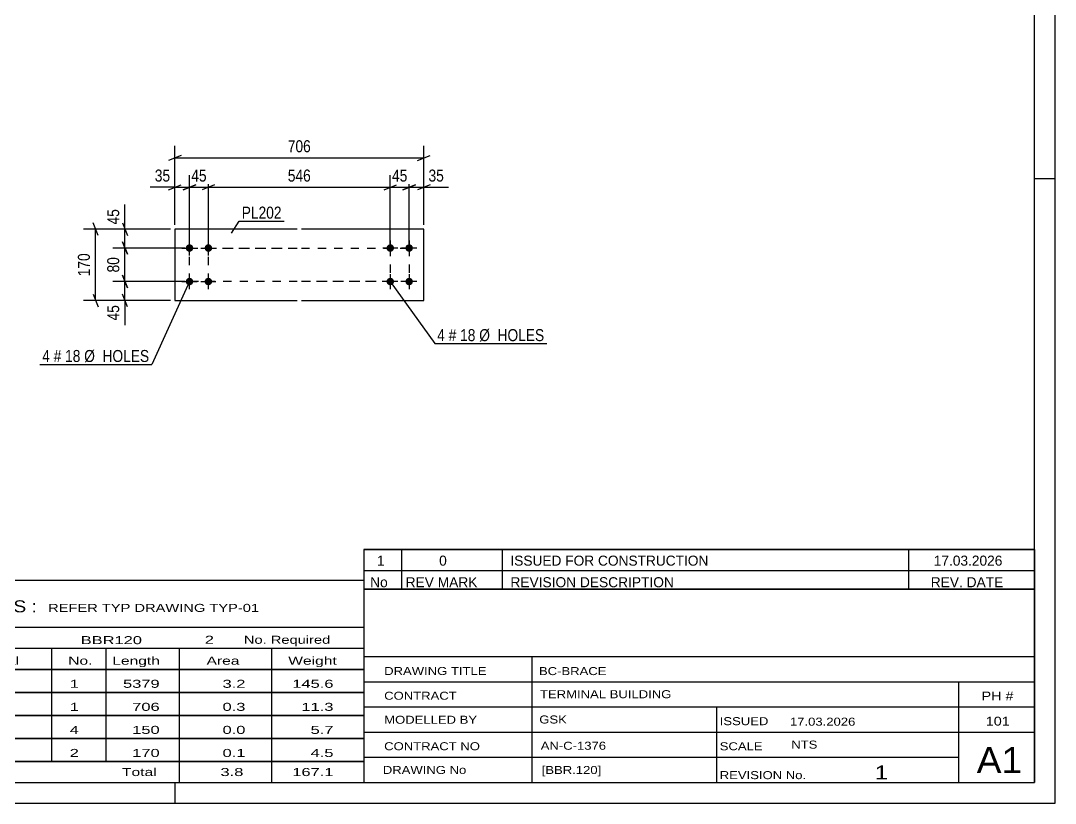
# Model space of a CAD drawing. Header units: millimetres. Extents: x 0 to 594, y 0 to 420.
# Drawn here: x 347.2 to 594, y 0 to 186.7 of the extents above; entities that cross this region are included whole.
import ezdxf

# ---------------------------------------------------------------- set-up
doc = ezdxf.new("R2010")
doc.units = ezdxf.units.MM
doc.linetypes.add('DXK_LINE_DOT2', pattern=[3.9198, 1.9599, -1.9599])
doc.styles.add('Arial Narrow', font='ARIALN.TTF', dxfattribs={"height": 0.2})

# ---------------------------------------------------------------- blocks, each defined once
blk = doc.blocks.new('Unknown-580610186-1130')
at = {"color": 5, "linetype": 'Continuous'}
for p, q in [((594, 0), (594, 420)), ((589, 5), (589, 415)), ((594, 149), (589, 149)), ((5, 5), (589, 5)), ((384, 0), (384, 5)), ((0, 0), (594, 0))]:
    blk.add_line(p, q, dxfattribs=at)
blk = doc.blocks.new('Part-580610186-3794 - 3793')
at = {"color": 2, "linetype": 'Continuous'}
for p, q in [((413.14, 136.97), (383.94, 136.97)), ((383.94, 136.97), (383.94, 119.97)), ((443.34, 136.97), (414.14, 136.97)), ((443.34, 119.97), (443.34, 136.97)), ((383.94, 119.97), (413.14, 119.97)), ((414.14, 119.97), (443.34, 119.97))]:
    blk.add_line(p, q, dxfattribs=at)
blk = doc.blocks.new('Bolt-580610186-3795 - 3793')
at = {"linetype": 'Continuous'}
for points in [[(435.34, 131.57, -1), (435.34, 133.37, -1)], [(439.84, 131.57, -1), (439.84, 133.37, -1)], [(435.34, 123.57, -1), (435.34, 125.37, -1)], [(439.84, 123.57, -1), (439.84, 125.37, -1)]]:
    blk.add_hatch(color=1, dxfattribs=at).paths.add_polyline_path(points)
at = {"color": 1, "linetype": 'Continuous'}
for p, q in [((435.34, 134.27), (435.34, 130.67)), ((439.84, 134.27), (439.84, 130.67)), ((437.14, 132.47), (433.54, 132.47)), ((441.64, 132.47), (438.04, 132.47)), ((435.34, 126.27), (435.34, 122.67)), ((439.84, 126.27), (439.84, 122.67)), ((437.14, 124.47), (433.54, 124.47)), ((441.64, 124.47), (438.04, 124.47))]:
    blk.add_line(p, q, dxfattribs=at)
blk = doc.blocks.new('Bolt-580610186-3796 - 3793')
at = {"linetype": 'Continuous'}
for points in [[(387.44, 133.37, -1), (387.44, 131.57, -1)], [(391.94, 133.37, -1), (391.94, 131.57, -1)], [(387.44, 125.37, -1), (387.44, 123.57, -1)], [(391.94, 125.37, -1), (391.94, 123.57, -1)]]:
    blk.add_hatch(color=1, dxfattribs=at).paths.add_polyline_path(points)
at = {"color": 1, "linetype": 'Continuous'}
for p, q in [((387.44, 130.67), (387.44, 134.27)), ((391.94, 130.67), (391.94, 134.27)), ((385.64, 132.47), (389.24, 132.47)), ((390.14, 132.47), (393.74, 132.47)), ((387.44, 122.67), (387.44, 126.27)), ((391.94, 122.67), (391.94, 126.27)), ((385.64, 124.47), (389.24, 124.47)), ((390.14, 124.47), (393.74, 124.47))]:
    blk.add_line(p, q, dxfattribs=at)
blk = doc.blocks.new('Rectangle-580610186-4024 - 3793')
at = {"color": 1, "linetype": 'DXK_LINE_DOT2'}
for p, q in [((387.44, 132.47), (413.14, 132.47)), ((387.44, 124.47), (387.44, 132.47)), ((414.14, 132.47), (439.84, 132.47)), ((439.84, 132.47), (439.84, 124.47)), ((413.14, 124.47), (387.44, 124.47)), ((439.84, 124.47), (414.14, 124.47))]:
    blk.add_line(p, q, dxfattribs=at)
blk = doc.blocks.new('Rectangle-580610186-4034 - 3793')
at = {"color": 1, "linetype": 'DXK_LINE_DOT2'}
for p, q in [((391.94, 132.47), (413.14, 132.47)), ((391.94, 124.47), (391.94, 132.47)), ((414.14, 132.47), (435.34, 132.47)), ((435.34, 132.47), (435.34, 124.47)), ((413.14, 124.47), (391.94, 124.47)), ((435.34, 124.47), (414.14, 124.47))]:
    blk.add_line(p, q, dxfattribs=at)
blk = doc.blocks.new('StraightDimension-580610186-3801 - 3793')
at = {"color": 7, "linetype": 'Continuous'}
for p, q in [((439.84, 133.47), (439.84, 149.82)), ((443.34, 137.97), (443.34, 149.82)), ((438.34, 146.37), (441.34, 147.57)), ((439.84, 146.97), (443.34, 146.97)), ((444.84, 147.57), (441.84, 146.37))]:
    blk.add_line(p, q, dxfattribs=at)
at = {"color": 0}
blk.add_wipeout([(448.72, 147.72), (448.72, 151.92), (443.86, 151.92), (443.86, 147.72)], dxfattribs=at)
at = {"color": 7, "linetype": 'Continuous'}
blk.add_line((443.34, 146.97), (449.24, 146.97), dxfattribs=at)
blk.add_line((443.34, 146.97), (449.24, 146.97), dxfattribs=at)
at = {"color": 3, "style": 'Arial Narrow'}
blk.add_text('35', height=2.863, dxfattribs=at).set_placement((444.46, 148.32))
blk = doc.blocks.new('StraightDimension-580610186-3802 - 3793')
at = {"color": 7, "linetype": 'Continuous'}
for p, q in [((435.34, 133.47), (435.34, 149.82)), ((439.84, 133.47), (439.84, 149.82)), ((433.84, 146.37), (436.84, 147.57)), ((435.34, 146.97), (439.84, 146.97)), ((441.34, 147.57), (438.34, 146.37))]:
    blk.add_line(p, q, dxfattribs=at)
at = {"color": 0}
blk.add_wipeout([(440.01, 147.72), (440.01, 151.92), (435.16, 151.92), (435.16, 147.72)], dxfattribs=at)
at = {"color": 3, "style": 'Arial Narrow'}
blk.add_text('45', height=2.863, dxfattribs=at).set_placement((435.76, 148.32))
blk = doc.blocks.new('StraightDimension-580610186-3803 - 3793')
at = {"color": 7, "linetype": 'Continuous'}
for p, q in [((391.94, 133.47), (391.94, 149.82)), ((435.34, 133.47), (435.34, 149.82)), ((393.44, 147.57), (390.44, 146.37)), ((391.94, 146.97), (435.34, 146.97)), ((433.84, 146.37), (436.84, 147.57))]:
    blk.add_line(p, q, dxfattribs=at)
at = {"color": 0}
blk.add_wipeout([(416.98, 147.72), (416.98, 151.92), (410.29, 151.92), (410.29, 147.72)], dxfattribs=at)
at = {"color": 3, "style": 'Arial Narrow'}
blk.add_text('546', height=2.863, dxfattribs=at).set_placement((410.89, 148.32))
blk = doc.blocks.new('StraightDimension-580610186-3804 - 3793')
at = {"color": 7, "linetype": 'Continuous'}
for p, q in [((387.44, 133.47), (387.44, 149.82)), ((391.94, 133.47), (391.94, 149.82)), ((385.94, 146.37), (388.94, 147.57)), ((387.44, 146.97), (391.94, 146.97)), ((393.44, 147.57), (390.44, 146.37))]:
    blk.add_line(p, q, dxfattribs=at)
at = {"color": 0}
blk.add_wipeout([(392.11, 147.72), (392.11, 151.92), (387.26, 151.92), (387.26, 147.72)], dxfattribs=at)
at = {"color": 3, "style": 'Arial Narrow'}
blk.add_text('45', height=2.863, dxfattribs=at).set_placement((387.86, 148.32))
blk = doc.blocks.new('StraightDimension-580610186-3805 - 3793')
at = {"color": 7, "linetype": 'Continuous'}
for p, q in [((383.94, 137.97), (383.94, 149.82)), ((387.44, 133.47), (387.44, 149.82)), ((382.44, 146.37), (385.44, 147.57)), ((383.94, 146.97), (387.44, 146.97)), ((388.94, 147.57), (385.94, 146.37))]:
    blk.add_line(p, q, dxfattribs=at)
at = {"color": 0}
blk.add_wipeout([(383.41, 147.72), (383.41, 151.92), (378.56, 151.92), (378.56, 147.72)], dxfattribs=at)
at = {"color": 7, "linetype": 'Continuous'}
blk.add_line((383.94, 146.97), (378.03, 146.97), dxfattribs=at)
blk.add_line((383.94, 146.97), (378.03, 146.97), dxfattribs=at)
at = {"color": 3, "style": 'Arial Narrow'}
blk.add_text('35', height=2.863, dxfattribs=at).set_placement((379.16, 148.32))
blk = doc.blocks.new('StraightDimension-580610186-3821 - 3793')
at = {"color": 7, "linetype": 'Continuous'}
for p, q in [((383.94, 137.97), (383.94, 156.82)), ((443.34, 137.97), (443.34, 156.82)), ((385.44, 154.57), (382.44, 153.37)), ((383.94, 153.97), (443.34, 153.97)), ((441.84, 153.37), (444.84, 154.57))]:
    blk.add_line(p, q, dxfattribs=at)
at = {"color": 0}
blk.add_wipeout([(416.98, 154.72), (416.98, 158.92), (410.29, 158.92), (410.29, 154.72)], dxfattribs=at)
at = {"color": 3, "style": 'Arial Narrow'}
blk.add_text('706', height=2.863, dxfattribs=at).set_placement((410.89, 155.32))
blk = doc.blocks.new('StraightDimension-580610186-3841 - 3793')
at = {"color": 7, "linetype": 'Continuous'}
for p, q in [((365.62, 135.47), (364.42, 138.47)), ((382.94, 136.97), (362.17, 136.97)), ((365.02, 119.97), (365.02, 136.97)), ((364.42, 121.47), (365.62, 118.47)), ((382.94, 119.97), (362.17, 119.97))]:
    blk.add_line(p, q, dxfattribs=at)
at = {"color": 0}
blk.add_wipeout([(364.27, 131.81), (360.07, 131.81), (360.07, 125.13), (364.27, 125.13)], dxfattribs=at)
at = {"color": 3, "style": 'Arial Narrow'}
blk.add_text('170', height=2.863, rotation=90.0002, dxfattribs=at).set_placement((363.67, 125.73))
blk = doc.blocks.new('StraightDimension-580610186-4002 - 3793')
at = {"color": 7, "linetype": 'Continuous'}
for p, q in [((371.42, 138.47), (372.62, 135.47)), ((382.94, 136.97), (369.17, 136.97)), ((372.02, 132.47), (372.02, 136.97)), ((372.62, 130.97), (371.42, 133.97)), ((386.44, 132.47), (369.17, 132.47))]:
    blk.add_line(p, q, dxfattribs=at)
at = {"color": 0}
blk.add_wipeout([(371.27, 142.35), (367.07, 142.35), (367.07, 137.49), (371.27, 137.49)], dxfattribs=at)
at = {"color": 7, "linetype": 'Continuous'}
blk.add_line((372.02, 136.97), (372.02, 142.87), dxfattribs=at)
blk.add_line((372.02, 136.97), (372.02, 142.87), dxfattribs=at)
at = {"color": 3, "style": 'Arial Narrow'}
blk.add_text('45', height=2.863, rotation=90.0002, dxfattribs=at).set_placement((370.67, 138.09))
blk = doc.blocks.new('StraightDimension-580610186-4003 - 3793')
at = {"color": 7, "linetype": 'Continuous'}
for p, q in [((371.42, 133.97), (372.62, 130.97)), ((386.44, 132.47), (369.17, 132.47)), ((372.02, 124.47), (372.02, 132.47)), ((372.62, 122.97), (371.42, 125.97)), ((386.44, 124.47), (369.17, 124.47))]:
    blk.add_line(p, q, dxfattribs=at)
at = {"color": 0}
blk.add_wipeout([(371.27, 130.9), (367.07, 130.9), (367.07, 126.04), (371.27, 126.04)], dxfattribs=at)
at = {"color": 3, "style": 'Arial Narrow'}
blk.add_text('80', height=2.863, rotation=90.0002, dxfattribs=at).set_placement((370.67, 126.64))
blk = doc.blocks.new('StraightDimension-580610186-4004 - 3793')
at = {"color": 7, "linetype": 'Continuous'}
for p, q in [((371.42, 125.97), (372.62, 122.97)), ((386.44, 124.47), (369.17, 124.47)), ((372.02, 119.97), (372.02, 124.47)), ((372.62, 118.47), (371.42, 121.47)), ((382.94, 119.97), (369.17, 119.97))]:
    blk.add_line(p, q, dxfattribs=at)
at = {"color": 0}
blk.add_wipeout([(371.27, 119.44), (367.07, 119.44), (367.07, 114.59), (371.27, 114.59)], dxfattribs=at)
at = {"color": 7, "linetype": 'Continuous'}
blk.add_line((372.02, 119.97), (372.02, 114.06), dxfattribs=at)
blk.add_line((372.02, 119.97), (372.02, 114.06), dxfattribs=at)
at = {"color": 3, "style": 'Arial Narrow'}
blk.add_text('45', height=2.863, rotation=90.0002, dxfattribs=at).set_placement((370.67, 115.19))
blk = doc.blocks.new('Unknown-580610186-4761')
at = {"color": 7, "linetype": 'Continuous'}
for p, q in [((429, 51.05), (429, 5)), ((429, 51.05), (589, 51.05)), ((589, 51), (589, 5)), ((429, 35), (589, 35)), ((469.14, 35), (469.14, 5)), ((429, 29), (589, 29)), ((571, 5.05), (571, 29.05)), ((429, 23), (589, 23)), ((513.14, 23), (513.14, 5)), ((429, 17), (589, 17)), ((429, 11), (571, 11)), ((429, 5), (589, 5))]:
    blk.add_line(p, q, dxfattribs=at)
at = {"color": 7, "style": 'Arial Narrow'}
for s, height, width, p in [('DRAWING TITLE', 1.9089, 1.425378, (433.88, 30.61)), ('BC-BRACE', 1.909, 1.425378, (470.81, 30.59)), ('CONTRACT', 1.909, 1.425378, (433.88, 24.71)), ('TERMINAL BUILDING', 1.9089, 1.425378, (471.06, 25.07)), ('MODELLED BY', 1.9089, 1.425378, (433.88, 18.98)), ('GSK', 1.909, 1.425378, (470.88, 19.04)), ('ISSUED', 1.909, 1.425378, (513.94, 18.64)), ('17.03.2026', 1.909, 1.425378, (530.69, 18.52)), ('CONTRACT NO', 1.9089, 1.425378, (433.88, 12.66)), ('AN-C-1376', 1.909, 1.425378, (471.23, 12.78)), ('SCALE', 1.909, 1.425378, (513.94, 12.65)), ('A1', 6.204, 1.25, (575.24, 7.2)), ('DRAWING No', 1.909, 1.425378, (433.56, 7)), ('[BBR.120]', 1.909, 1.425378, (471.46, 6.99)), ('REVISION No.', 1.9089, 1.425378, (513.94, 5.77)), ('1', 3.34, 1.5, (550.91, 5.68))]:
    blk.add_text(s, height=height, dxfattribs=dict(at, width=width)).set_placement(p)
at = {"color": 7, "linetype": 'Continuous', "style": 'Arial Narrow'}
for s, height, width, p in [('PH #', 2.1, 1.42538, (576.4, 24.55)), ('101', 2.1, 1.42538, (577.41, 18.55)), ('NTS', 1.909, 1.425378, (531, 13.05))]:
    blk.add_text(s, height=height, dxfattribs=dict(at, width=width)).set_placement(p)
blk = doc.blocks.new('Unknown-580610186-4762')
at = {"color": 7, "linetype": 'Continuous'}
for p, q in [((429, 60.55), (589, 60.55)), ((589, 60.55), (429, 60.55)), ((429, 60.55), (429, 55.55)), ((438, 60.55), (438, 55.55)), ((462, 60.55), (462, 55.55)), ((559, 60.55), (559, 55.55)), ((589, 60.55), (589, 55.55)), ((429, 55.55), (589, 55.55)), ((429, 55.55), (429, 51.05)), ((429, 55.55), (589, 55.55)), ((438, 55.55), (438, 51.05)), ((462, 55.55), (462, 51.05)), ((559, 55.55), (559, 51.05)), ((589, 55.55), (589, 51.05)), ((589, 51.05), (429, 51.05))]:
    blk.add_line(p, q, dxfattribs=at)
at = {"color": 7, "linetype": 'Continuous', "style": 'Arial Narrow'}
for s, height, width, p in [('1', 2.39, 1.196471, (432.16, 56.7)), ('0', 2.39, 1.196471, (447, 56.7)), ('ISSUED FOR CONSTRUCTION', 2.3861, 1.196471, (464, 56.7)), ('17.03.2026', 2.386, 1.196471, (565, 56.7)), ('No', 2.386, 1.2, (430.54, 51.55)), ('REV MARK', 2.386, 1.2, (439, 51.55)), ('REVISION DESCRIPTION', 2.3861, 1.2, (464, 51.55)), ('REV. DATE', 2.386, 1.2, (564.28, 51.55))]:
    blk.add_text(s, height=height, dxfattribs=dict(at, width=width)).set_placement(p)
blk = doc.blocks.new('Unknown-580610186-4763')
at = {"color": 7, "linetype": 'Continuous'}
for p, q in [((269, 53.25), (429, 53.25)), ((269, 42), (269, 53.25)), ((429, 53.25), (429, 42)), ((269, 42), (429, 42)), ((269, 42), (269, 37)), ((429, 42), (429, 37)), ((269, 37), (429, 37)), ((269, 37), (269, 32)), ((293, 37), (293, 32)), ((328.5, 37), (328.5, 32)), ((354.5, 37), (354.5, 32)), ((367.5, 37), (367.5, 32)), ((385, 37), (385, 32)), ((407, 37), (407, 32)), ((429, 37), (429, 32)), ((269, 32), (429, 32)), ((269, 31.95), (269, 26.55)), ((269, 31.95), (429, 31.95)), ((293, 32), (293, 26.5)), ((328.5, 32), (328.5, 26.5)), ((354.5, 32), (354.5, 26.5)), ((367.5, 32), (367.5, 26.5)), ((385, 32), (385, 26.5)), ((407, 32), (407, 26.5)), ((429, 31.95), (429, 26.55)), ((269, 26.55), (429, 26.55)), ((269, 26.45), (269, 21.05)), ((269, 26.45), (429, 26.45)), ((293, 26.5), (293, 21)), ((328.5, 26.5), (328.5, 21)), ((354.5, 26.5), (354.5, 21)), ((367.5, 26.5), (367.5, 21)), ((385, 26.5), (385, 21)), ((407, 26.5), (407, 21)), ((429, 26.45), (429, 21.05)), ((269, 21.05), (429, 21.05)), ((269, 20.95), (269, 15.55)), ((269, 20.95), (429, 20.95)), ((293, 21), (293, 15.5)), ((328.5, 21), (328.5, 15.5)), ((354.5, 21), (354.5, 15.5)), ((367.5, 21), (367.5, 15.5)), ((385, 21), (385, 15.5)), ((407, 21), (407, 15.5)), ((429, 20.95), (429, 15.55)), ((269, 15.55), (429, 15.55)), ((269, 15.45), (269, 10.05)), ((269, 15.45), (429, 15.45)), ((293, 15.5), (293, 10)), ((328.5, 15.5), (328.5, 10)), ((354.5, 15.5), (354.5, 10)), ((367.5, 15.5), (367.5, 10)), ((385, 15.5), (385, 10)), ((407, 15.5), (407, 10)), ((429, 15.45), (429, 10.05)), ((269, 10.05), (429, 10.05)), ((269, 10), (429, 10)), ((269, 10), (269, 5)), ((385, 10), (385, 5)), ((407, 10), (407, 5)), ((429, 10), (429, 5)), ((269, 5), (429, 5))]:
    blk.add_line(p, q, dxfattribs=at)
at = {"color": 7, "style": 'Arial Narrow'}
for s, height, width, p in [('GENERAL NOTES & WELD DETAILS :', 2.8633, 1.4, (270.15, 45.56)), ('REFER TYP DRAWING TYP-01', 1.9089, 1.6, (353.7, 45.66)), ("MATERIAL LIST FOR ASSEMBLY MK'D", 1.9089, 1.6, (270.15, 38.06)), ('BBR120', 1.909, 1.794707, (361.48, 37.97)), ('2', 1.91, 1.794707, (391.08, 38.06)), ('No. Required', 1.9089, 1.6, (400.41, 38.06)), ('Mark', 1.909, 1.7, (270.34, 33)), ('Profile', 1.909, 1.7, (303.41, 33)), ('Material', 1.909, 1.7, (333.54, 33.06)), ('No.', 1.909, 1.7, (358.5, 33.06)), ('Length', 1.909, 1.7, (369, 33.06)), ('Area', 1.909, 1.7, (391.5, 33.06)), ('Weight', 1.909, 1.7, (411, 33.06))]:
    blk.add_text(s, height=height, dxfattribs=dict(at, width=width)).set_placement(p)
at = {"color": 7, "linetype": 'Continuous', "style": 'Arial Narrow'}
for s, height, width, p in [('BBR120', 1.909, 1.794707, (270.5, 27.56)), ('SHS150*6', 1.909, 1.794707, (295, 27.56)), ('E350', 1.909, 1.794707, (334.74, 27.56)), ('1', 1.91, 1.794707, (358.86, 27.56)), ('5379', 1.909, 1.794707, (371.58, 27.56)), ('3.2', 1.909, 1.794707, (395.32, 27.56)), ('145.6', 1.909, 1.794707, (411.96, 27.56)), ('PL202', 1.909, 1.794707, (270.5, 22.06)), ('PL12*170', 1.909, 1.794707, (295, 22.06)), ('E350', 1.909, 1.794707, (334.74, 22.06)), ('1', 1.91, 1.794707, (358.86, 22.06)), ('706', 1.909, 1.794707, (373.77, 22.06)), ('0.3', 1.909, 1.794707, (395.32, 22.06)), ('11.3', 1.909, 1.794707, (414.14, 22.06)), ('PL40', 1.909, 1.794707, (270.5, 16.56)), ('PL10*120', 1.909, 1.794707, (295, 16.56)), ('E350', 1.909, 1.794707, (334.74, 16.56)), ('4', 1.91, 1.794707, (358.86, 16.56)), ('150', 1.909, 1.794707, (373.77, 16.56)), ('0.0', 1.909, 1.794707, (395.32, 16.56)), ('5.7', 1.909, 1.794707, (416.33, 16.56)), ('PL98', 1.909, 1.794707, (270.5, 11.06)), ('PL10*170', 1.909, 1.794707, (295, 11.06)), ('E350', 1.909, 1.794707, (334.74, 11.06)), ('2', 1.91, 1.794707, (358.86, 11.06)), ('170', 1.909, 1.794707, (373.77, 11.06)), ('0.1', 1.909, 1.794707, (395.32, 11.06)), ('4.5', 1.909, 1.794707, (416.33, 11.06)), ('Total', 1.909, 1.7, (371.33, 6.5)), ('3.8', 1.909, 1.794707, (394.83, 6.5)), ('167.1', 1.909, 1.794707, (411.96, 6.5))]:
    blk.add_text(s, height=height, dxfattribs=dict(at, width=width)).set_placement(p)
blk = doc.blocks.new('Mark-580610186-3844 - 3793')
at = {"color": 0}
blk.add_wipeout([(409.4, 139.48), (409.4, 142.48), (399.9, 142.48), (399.9, 139.48)], dxfattribs=at)
blk.add_wipeout([(409.4, 139.48), (409.4, 142.48), (399.9, 142.48), (399.9, 139.48)], dxfattribs=at)
at = {"color": 30, "linetype": 'Continuous'}
for p, q in [((397.48, 136.04), (399.3, 138.88)), ((399.3, 138.88), (410, 138.88))]:
    blk.add_line(p, q, dxfattribs=at)
at = {"color": 3, "style": 'Arial Narrow'}
blk.add_text('PL202', height=2.863, dxfattribs=at).set_placement((399.9, 139.48))
blk = doc.blocks.new('Mark-580610186-3847 - 3793')
at = {"color": 0}
blk.add_wipeout([(448.37, 110.26), (448.37, 113.26), (446.54, 113.26), (446.54, 110.26)], dxfattribs=at)
blk.add_wipeout([(448.37, 110.26), (448.37, 113.26), (446.54, 113.26), (446.54, 110.26)], dxfattribs=at)
at = {"color": 7, "linetype": 'Continuous'}
blk.add_line((435.34, 124.47), (445.94, 109.66), dxfattribs=at)
at = {"color": 0}
blk.add_wipeout([(451.1, 110.26), (451.1, 113.26), (449.27, 113.26), (449.27, 110.26)], dxfattribs=at)
blk.add_wipeout([(451.1, 110.26), (451.1, 113.26), (449.27, 113.26), (449.27, 110.26)], dxfattribs=at)
at = {"color": 3, "style": 'Arial Narrow'}
blk.add_text('4', height=2.86, dxfattribs=at).set_placement((446.54, 110.26))
at = {"color": 0}
blk.add_wipeout([(455.66, 110.26), (455.66, 113.26), (452, 113.26), (452, 110.26)], dxfattribs=at)
blk.add_wipeout([(455.66, 110.26), (455.66, 113.26), (452, 113.26), (452, 110.26)], dxfattribs=at)
at = {"color": 3, "style": 'Arial Narrow'}
blk.add_text('#', height=2.86, dxfattribs=at).set_placement((449.27, 110.26))
at = {"color": 0}
blk.add_wipeout([(472.08, 110.26), (472.08, 113.26), (456.56, 113.26), (456.56, 110.26)], dxfattribs=at)
blk.add_wipeout([(472.08, 110.26), (472.08, 113.26), (456.56, 113.26), (456.56, 110.26)], dxfattribs=at)
at = {"color": 7, "linetype": 'Continuous'}
blk.add_line((445.94, 109.66), (472.68, 109.66), dxfattribs=at)
at = {"color": 3, "style": 'Arial Narrow'}
for s, p in [('18', (452, 110.26)), ('Ø  HOLES', (456.56, 110.26))]:
    blk.add_text(s, height=2.863, dxfattribs=at).set_placement(p)
blk = doc.blocks.new('Mark-580610186-3848 - 3793')
at = {"color": 0}
blk.add_wipeout([(354.13, 105.28), (354.13, 108.28), (352.3, 108.28), (352.3, 105.28)], dxfattribs=at)
blk.add_wipeout([(354.13, 105.28), (354.13, 108.28), (352.3, 108.28), (352.3, 105.28)], dxfattribs=at)
blk.add_wipeout([(356.85, 105.28), (356.85, 108.28), (355.03, 108.28), (355.03, 105.28)], dxfattribs=at)
blk.add_wipeout([(356.85, 105.28), (356.85, 108.28), (355.03, 108.28), (355.03, 105.28)], dxfattribs=at)
at = {"color": 3, "style": 'Arial Narrow'}
blk.add_text('4', height=2.86, dxfattribs=at).set_placement((352.3, 105.28))
at = {"color": 0}
blk.add_wipeout([(361.41, 105.28), (361.41, 108.28), (357.75, 108.28), (357.75, 105.28)], dxfattribs=at)
blk.add_wipeout([(361.41, 105.28), (361.41, 108.28), (357.75, 108.28), (357.75, 105.28)], dxfattribs=at)
at = {"color": 3, "style": 'Arial Narrow'}
blk.add_text('#', height=2.86, dxfattribs=at).set_placement((355.03, 105.28))
at = {"color": 0}
blk.add_wipeout([(377.84, 105.28), (377.84, 108.28), (362.31, 108.28), (362.31, 105.28)], dxfattribs=at)
blk.add_wipeout([(377.84, 105.28), (377.84, 108.28), (362.31, 108.28), (362.31, 105.28)], dxfattribs=at)
at = {"color": 7, "linetype": 'Continuous'}
for p in [(387.44, 124.47), (351.7, 104.68)]:
    blk.add_line(p, (378.44, 104.68), dxfattribs=at)
at = {"color": 3, "style": 'Arial Narrow'}
for s, p in [('18', (357.75, 105.28)), ('Ø  HOLES', (362.31, 105.28))]:
    blk.add_text(s, height=2.863, dxfattribs=at).set_placement(p)

msp = doc.modelspace()

# ---------------------------------------------------------------- block references
for name in ['Unknown-580610186-1130', 'Part-580610186-3794 - 3793', 'Bolt-580610186-3796 - 3793', 'Bolt-580610186-3795 - 3793', 'Rectangle-580610186-4024 - 3793', 'Rectangle-580610186-4034 - 3793', 'Unknown-580610186-4762', 'Unknown-580610186-4763', 'Unknown-580610186-4761']:
    msp.add_blockref(name, (0, 0))

# ---------------------------------------------------------------- next in the draw order: block references
for name in ['StraightDimension-580610186-3801 - 3793', 'Mark-580610186-3847 - 3793']:
    msp.add_blockref(name, (0, 0))

# ---------------------------------------------------------------- next in the draw order: block references
msp.add_blockref('StraightDimension-580610186-3802 - 3793', (0, 0))

# ---------------------------------------------------------------- next in the draw order: block references
msp.add_blockref('StraightDimension-580610186-3803 - 3793', (0, 0))

# ---------------------------------------------------------------- next in the draw order: block references
msp.add_blockref('StraightDimension-580610186-3804 - 3793', (0, 0))

# ---------------------------------------------------------------- next in the draw order: block references
msp.add_blockref('StraightDimension-580610186-3805 - 3793', (0, 0))

# ---------------------------------------------------------------- next in the draw order: block references
msp.add_blockref('StraightDimension-580610186-3821 - 3793', (0, 0))

# ---------------------------------------------------------------- next in the draw order: block references
for name in ['Mark-580610186-3844 - 3793', 'StraightDimension-580610186-3841 - 3793']:
    msp.add_blockref(name, (0, 0))

# ---------------------------------------------------------------- next in the draw order: block references
msp.add_blockref('StraightDimension-580610186-4002 - 3793', (0, 0))

# ---------------------------------------------------------------- next in the draw order: block references
msp.add_blockref('StraightDimension-580610186-4003 - 3793', (0, 0))

# ---------------------------------------------------------------- next in the draw order: block references
msp.add_blockref('StraightDimension-580610186-4004 - 3793', (0, 0))

# ---------------------------------------------------------------- next in the draw order: block references
msp.add_blockref('Mark-580610186-3848 - 3793', (0, 0))

doc.saveas('drawing.dxf')
